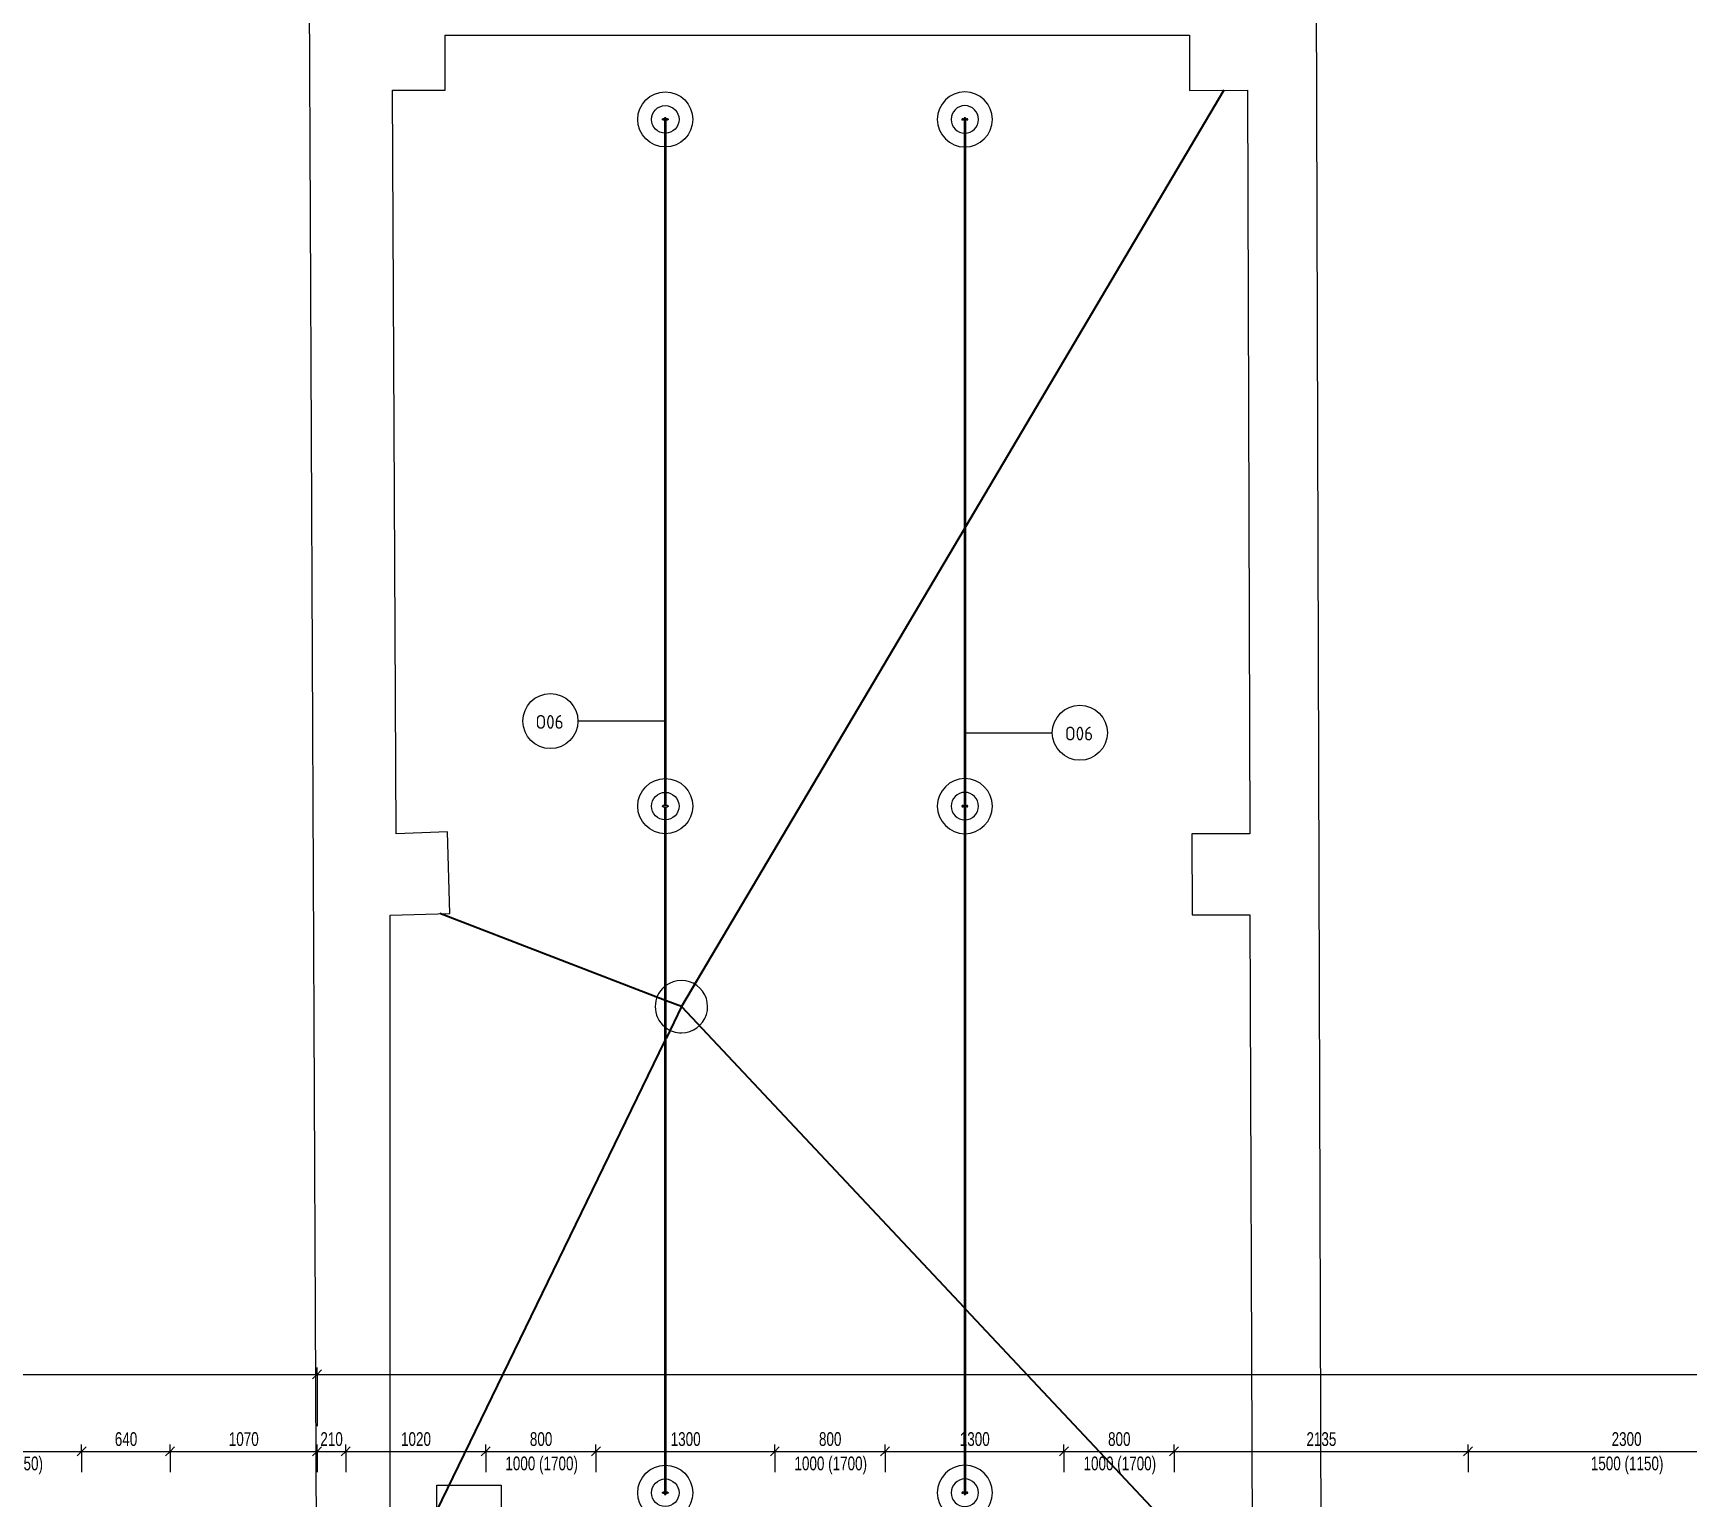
# Model space of a CAD drawing. Header units: millimetres. Extents: x -17526 to 208316, y -45352 to 20466.
# Drawn here: x 142228 to 154242, y -16254 to -5622 of the extents above; entities that cross this region are included whole.
import ezdxf

# ---------------------------------------------------------------- set-up
doc = ezdxf.new("R2010")
doc.units = ezdxf.units.MM
for name, color, linetype, lineweight in [('A-ANNO-DIMS', 211, 'Continuous', 9), ('A-ANNO-DIMS-50', 211, 'Continuous', 9), ('A-FLOR-HRAL', 11, 'Continuous', 9), ('A-FLOR-HRAL-IDEN', 2, 'Continuous', 9), ('A-ROOF', 132, 'Continuous', 13), ('E-POWR-CNDT-IDEN', 130, 'Continuous', 9), ('P-SANR-FIXT', 6, 'Continuous', 13)]:
    doc.layers.add(name, color=color, linetype=linetype, lineweight=lineweight)
doc.styles.add('Arial_4', font='arial.ttf', dxfattribs={"width": 0.7, "height": 100})
doc.styles.add('ISOCPEUR', font='isocpeur.ttf', dxfattribs={"width": 0.9, "height": 100})
doc.dimstyles.new('Vnitřní_-_průhledné', dxfattribs={"dimscale": 304.8, "dimtxt": 102.02594, "dimasz": 0.213255, "dimexe": 0.164042, "dimexo": 0.0625, "dimgap": 0.032808, "dimtad": 1, "dimdec": 0, "dimrnd": 5, "dimzin": 0, "dimdsep": 46, "dimtxsty": 'Arial_4', "dimblk1": 'OBLIQUE', "dimblk2": 'OBLIQUE', "dimsah": 1, "dimcen": 0.09, "dimdle": 0.164042, "dimazin": 0, "dimtfac": 1, "dimtdec": 4, "dimtix": 1, "dimtmove": 0, "dimatfit": 3, "dimfxl": 0.492126, "dimfxlon": 1, "dimtvp": 1, "dimtolj": 1, "dimtzin": 0, "dimarcsym": 2})

# ---------------------------------------------------------------- blocks, each defined once
blk = doc.blocks.new('Zábradlí - Záchytný systém kotva-1301747-2NP_NÁVRH B')
at = {"layer": 'A-FLOR-HRAL', "color": 21, "lineweight": 13, "flags": 128}
for points in [[(-17, -4), (-17, -4), (-17, -4), (-17, -4), (-18, -4), (-18, -4), (-18, -4), (-18, -4), (-18, -4), (-18, -4), (-19, -4), (-19, -4), (-19, -4), (-19, -3), (-19, -3), (-19, -3), (-19, -3), (-19, -3), (-20, -3), (-20, -3), (-20, -3), (-20, -3), (-20, -3), (-20, -2), (-20, -2), (-20, -2), (-20, -2), (-21, -2), (-21, -2), (-21, -2), (-21, -1), (-21, -1), (-21, -1), (-21, -1), (-21, -1), (-21, -1), (-21, -1), (-21, 0), (-21, 0), (-21, 0), (-21, 0), (-21, 0), (-21, 0), (-21, 1), (-21, 1), (-21, 1), (-21, 1), (-21, 1), (-21, 1), (-21, 2), (-21, 2), (-21, 2), (-20, 2), (-20, 2), (-20, 2), (-20, 2), (-20, 2), (-20, 3), (-20, 3), (-20, 3), (-20, 3), (-20, 3), (-19, 3), (-19, 3), (-19, 3), (-19, 3), (-19, 4), (-19, 4), (-19, 4), (-18, 4), (-18, 4), (-18, 4), (-18, 4), (-18, 4), (-18, 4), (-18, 4), (-17, 4), (-17, 4), (-17, 4), (-17, 4)], [(-17, 4), (-17, 4), (-17, 4), (-17, 4), (-17, 4), (-17, 4), (-16, 4), (-16, 4), (-16, 4), (-16, 4), (-16, 4), (-15, 4), (-15, 4), (-15, 4), (-14, 4), (-14, 4)], [(17, 4), (17, 4), (17, 4), (17, 4), (17, 4), (17, 4), (16, 4), (16, 4), (16, 4), (16, 4), (16, 4), (15, 4), (15, 4), (15, 4), (14, 4), (14, 4), (13, 4), (13, 4), (13, 4), (12, 4), (12, 4), (11, 4), (11, 4), (10, 4), (10, 4), (9, 4), (8, 4), (8, 4), (7, 4), (7, 4), (6, 4), (5, 4), (5, 4), (4, 4), (3, 4), (3, 4), (2, 4), (1, 4), (1, 4), (0, 4), (-1, 4), (-1, 4), (-2, 4), (-3, 4), (-3, 4), (-4, 4), (-5, 4), (-5, 4), (-6, 4), (-6, 4), (-7, 4), (-8, 4), (-8, 4), (-9, 4), (-9, 4), (-10, 4), (-11, 4), (-11, 4), (-12, 4), (-12, 4), (-13, 4), (-13, 4), (-13, 4), (-14, 4), (-14, 4), (-15, 4), (-15, 4), (-15, 4), (-15, 4), (-16, 4), (-16, 4), (-16, 4), (-16, 4), (-17, 4), (-17, 4), (-17, 4), (-17, 4), (-17, 4), (-17, 4), (-17, 4)], [(14, 4), (14, 4), (14, 4), (15, 4), (15, 4), (15, 4), (16, 4), (16, 4), (16, 4), (16, 4), (16, 4), (17, 4), (17, 4), (17, 4), (17, 4), (17, 4), (17, 4)], [(17, 4), (17, 4), (17, 4), (17, 4), (17, 4), (18, 4), (18, 4), (18, 4), (18, 4), (18, 4), (18, 4), (19, 4), (19, 4), (19, 3), (19, 3), (19, 3), (19, 3), (19, 3), (19, 3), (20, 3), (20, 3), (20, 3), (20, 3), (20, 2), (20, 2), (20, 2), (20, 2), (20, 2), (20, 2), (21, 2), (21, 1), (21, 1), (21, 1), (21, 1), (21, 1), (21, 1), (21, 1), (21, 0), (21, 0), (21, 0), (21, 0), (21, 0), (21, 0), (21, -1), (21, -1), (21, -1), (21, -1), (21, -1), (21, -1), (21, -2), (20, -2), (20, -2), (20, -2), (20, -2), (20, -2), (20, -2), (20, -2), (20, -3), (20, -3), (20, -3), (20, -3), (19, -3), (19, -3), (19, -3), (19, -3), (19, -3), (19, -4), (19, -4), (18, -4), (18, -4), (18, -4), (18, -4), (18, -4), (18, -4), (18, -4), (17, -4), (17, -4), (17, -4), (17, -4), (17, -4)], [(-14, -4), (-14, -4), (-15, -4), (-15, -4), (-15, -4), (-15, -4), (-16, -4), (-16, -4), (-16, -4), (-16, -4), (-17, -4), (-17, -4), (-17, -4), (-17, -4), (-17, -4), (-17, -4), (-17, -4)], [(-17, -4), (-17, -4), (-17, -4), (-17, -4), (-17, -4), (-17, -4), (-16, -4), (-16, -4), (-16, -4), (-16, -4), (-16, -4), (-15, -4), (-15, -4), (-15, -4), (-14, -4), (-14, -4), (-14, -4), (-13, -4), (-13, -4), (-12, -4), (-12, -4), (-11, -4), (-11, -4), (-10, -4), (-10, -4), (-9, -4), (-9, -4), (-8, -4), (-7, -4), (-7, -4), (-6, -4), (-6, -4), (-5, -4), (-4, -4), (-4, -4), (-3, -4), (-2, -4), (-2, -4), (-1, -4), (0, -4), (0, -4), (1, -4), (2, -4), (2, -4), (3, -4), (4, -4), (4, -4), (5, -4), (6, -4), (6, -4), (7, -4), (8, -4), (8, -4), (9, -4), (9, -4), (10, -4), (10, -4), (11, -4), (11, -4), (12, -4), (12, -4), (13, -4), (13, -4), (14, -4), (14, -4), (14, -4), (15, -4), (15, -4), (15, -4), (16, -4), (16, -4), (16, -4), (16, -4), (16, -4), (17, -4), (17, -4), (17, -4), (17, -4), (17, -4), (17, -4)], [(17, -4), (17, -4), (17, -4), (17, -4), (17, -4), (17, -4), (16, -4), (16, -4), (16, -4), (16, -4), (16, -4), (15, -4), (15, -4), (15, -4), (14, -4), (14, -4)]]:
    blk.add_lwpolyline(points, dxfattribs=at)
at = {"layer": 'A-FLOR-HRAL', "color": 21, "lineweight": 13}
for radius in [200, 100]:
    blk.add_circle((0, 0), radius, dxfattribs=at)
for start, end in [(120, 156.1783), (23.8217, 60), (203.7395, 240), (300, 336.2605)]:
    blk.add_arc((0, 0), 10, start, end, dxfattribs=at)
blk = doc.blocks.new('Zábradlí - Zábradlí-1236626-2NP_NÁVRH B')
at = {"extrusion": (0, 0, -1), "zscale": -1}
for p in [(-75963, -6249), (-75963, -11237), (-75963, -16224)]:
    blk.add_blockref('Zábradlí - Záchytný systém kotva-1301747-2NP_NÁVRH B', p, dxfattribs=at)
blk = doc.blocks.new('Typ horního madla - Horní madlo_Vnitřní_-1236628-2NP_NÁVRH B')
at = {"layer": 'A-FLOR-HRAL', "color": 21, "lineweight": 13}
for p, q in [((75958, -6237), (75958, -6245)), ((75968, -6237), (75958, -6237)), ((75968, -6245), (75968, -6237)), ((75958, -6253), (75958, -11233)), ((75968, -11233), (75968, -6253)), ((75958, -11241), (75958, -16220)), ((75968, -16220), (75968, -11241)), ((75958, -16228), (75958, -16237)), ((75958, -16237), (75968, -16237)), ((75968, -16237), (75968, -16228))]:
    blk.add_line(p, q, dxfattribs=at)
blk = doc.blocks.new('Typ horního madla - Horní madlo_Vnitřní_-V138-2NP_NÁVRH B')
at = {"layer": 'A-FLOR-HRAL', "color": 21, "lineweight": 13}
for p, q in [((75958, -6237), (75958, -6245)), ((75968, -6237), (75968, -6245)), ((75958, -6253), (75958, -11233)), ((75968, -6253), (75968, -11233)), ((75958, -11241), (75958, -16220)), ((75968, -11241), (75968, -16220)), ((75958, -16228), (75958, -16237)), ((75968, -16228), (75968, -16237))]:
    blk.add_line(p, q, dxfattribs=at)
blk = doc.blocks.new('Zábradlí - Zábradlí-1236803-2NP_NÁVRH B')
for p in [(73787, -6249), (73787, -11237), (73787, -16224)]:
    blk.add_blockref('Zábradlí - Záchytný systém kotva-1301747-2NP_NÁVRH B', p)
blk = doc.blocks.new('Typ horního madla - Horní madlo_Vnitřní_-1236805-2NP_NÁVRH B')
at = {"layer": 'A-FLOR-HRAL', "color": 21, "lineweight": 13}
for p, q in [((73782, -6237), (73782, -6245)), ((73792, -6237), (73782, -6237)), ((73792, -6245), (73792, -6237)), ((73782, -6253), (73782, -11233)), ((73792, -11233), (73792, -6253)), ((73782, -11241), (73782, -16220)), ((73792, -16220), (73792, -11241)), ((73782, -16228), (73782, -16237)), ((73782, -16237), (73792, -16237)), ((73792, -16237), (73792, -16228))]:
    blk.add_line(p, q, dxfattribs=at)
blk = doc.blocks.new('Typ horního madla - Horní madlo_Vnitřní_-V139-2NP_NÁVRH B')
at = {"layer": 'A-FLOR-HRAL', "color": 21, "lineweight": 13}
for p, q in [((73782, -6237), (73782, -6245)), ((73792, -6237), (73792, -6245)), ((73782, -6253), (73782, -11233)), ((73792, -6253), (73792, -11233)), ((73782, -11241), (73782, -16220)), ((73792, -11241), (73792, -16220)), ((73782, -16228), (73782, -16237)), ((73792, -16228), (73792, -16237))]:
    blk.add_line(p, q, dxfattribs=at)
blk = doc.blocks.new('Drain_Roof_15_Inch_Diameter-Zurn-Z1715 - Load Family Type Catalog-V205-2NP_NÁVRH B')
at = {"layer": 'P-SANR-FIXT'}
for radius, start, end in [(191, 130.4514, 229.5486), (190, 270, 126.4581), (191, 233.5419, 270)]:
    blk.add_arc((0, 0), radius, start, end, dxfattribs=at)
blk = doc.blocks.new('DIMBLOCK17-2NP_NÁVRH B')
at = {"layer": 'A-ANNO-DIMS-50', "lineweight": 18}
for p, q in [((141481, -15924), (141449, -15956)), ((141481, -15924), (141514, -15891)), ((142581, -15924), (142549, -15956)), ((142581, -15924), (142614, -15891))]:
    blk.add_line(p, q, dxfattribs=at)
at = {"layer": 'A-ANNO-DIMS-50'}
for p, q in [((141481, -15924), (141481, -15874)), ((141481, -15924), (142581, -15924)), ((141481, -15924), (141481, -16074)), ((142581, -15924), (142581, -15874)), ((142581, -15924), (142581, -16074))]:
    blk.add_line(p, q, dxfattribs=at)
at = {"layer": 'A-ANNO-DIMS-50', "color": 0, "char_height": 100, "attachment_point": 1, "line_spacing_factor": 0.941778, "style": 'Arial_4'}
for s, insert, width in [('1100', (141924, -15784), 256.16), ('1500 (1150)', (141773, -15961), 619.69)]:
    blk.add_mtext(s, dxfattribs=dict(at, insert=insert, width=width))
blk = doc.blocks.new('_Oblique')
at = {"color": 0, "linetype": 'ByBlock', "lineweight": -2}
blk.add_line((-0.5, -0.5), (0.5, 0.5), dxfattribs=at)
blk = doc.blocks.new('DIMBLOCK18-2NP_NÁVRH B')
at = {"layer": 'A-ANNO-DIMS-50', "lineweight": 18}
for p, q in [((142581, -15924), (142549, -15956)), ((142581, -15924), (142614, -15891)), ((143223, -15924), (143191, -15956)), ((143223, -15924), (143256, -15891))]:
    blk.add_line(p, q, dxfattribs=at)
at = {"layer": 'A-ANNO-DIMS-50'}
for p, q in [((142581, -15924), (142581, -15874)), ((142581, -15924), (143223, -15924)), ((142581, -15924), (142581, -16074)), ((143223, -15924), (143223, -15874)), ((143223, -15924), (143223, -16074))]:
    blk.add_line(p, q, dxfattribs=at)
at = {"layer": 'A-ANNO-DIMS-50', "color": 0, "insert": (142822, -15784), "char_height": 100, "width": 192.12, "attachment_point": 1, "line_spacing_factor": 0.941778, "style": 'Arial_4'}
blk.add_mtext('640', dxfattribs=at)
blk = doc.blocks.new('DIMBLOCK19-2NP_NÁVRH B')
at = {"layer": 'A-ANNO-DIMS-50', "lineweight": 18}
for p, q in [((143223, -15924), (143191, -15956)), ((143223, -15924), (143256, -15891)), ((144291, -15924), (144258, -15956)), ((144291, -15924), (144323, -15891))]:
    blk.add_line(p, q, dxfattribs=at)
at = {"layer": 'A-ANNO-DIMS-50'}
for p, q in [((143223, -15924), (143223, -15874)), ((143223, -15924), (144341, -15924)), ((143223, -15924), (143223, -16074)), ((144291, -15924), (144291, -15874)), ((144291, -15924), (144291, -16074))]:
    blk.add_line(p, q, dxfattribs=at)
at = {"layer": 'A-ANNO-DIMS-50', "color": 0, "insert": (143650, -15784), "char_height": 100, "width": 256.16, "attachment_point": 1, "line_spacing_factor": 0.941778, "style": 'Arial_4'}
blk.add_mtext('1070', dxfattribs=at)
blk = doc.blocks.new('DIMBLOCK20-2NP_NÁVRH B')
at = {"layer": 'A-ANNO-DIMS-50'}
for p, q in [((144241, -15924), (144499, -15924)), ((144291, -15924), (144291, -15874)), ((144291, -15924), (144291, -16074)), ((144499, -15924), (144499, -15874)), ((144499, -15924), (144499, -16074))]:
    blk.add_line(p, q, dxfattribs=at)
at = {"layer": 'A-ANNO-DIMS-50', "lineweight": 18}
for p, q in [((144291, -15924), (144258, -15956)), ((144291, -15924), (144323, -15891)), ((144499, -15924), (144466, -15956)), ((144499, -15924), (144531, -15891))]:
    blk.add_line(p, q, dxfattribs=at)
at = {"layer": 'A-ANNO-DIMS-50', "color": 0, "insert": (144315, -15784), "char_height": 100, "width": 192.12, "attachment_point": 1, "line_spacing_factor": 0.941778, "style": 'Arial_4'}
blk.add_mtext('210', dxfattribs=at)
blk = doc.blocks.new('DIMBLOCK21-2NP_NÁVRH B')
at = {"layer": 'A-ANNO-DIMS-50', "lineweight": 18}
for p, q in [((144499, -15924), (144466, -15956)), ((144499, -15924), (144531, -15891)), ((145517, -15924), (145484, -15956)), ((145517, -15924), (145549, -15891))]:
    blk.add_line(p, q, dxfattribs=at)
at = {"layer": 'A-ANNO-DIMS-50'}
for p, q in [((144499, -15924), (144499, -15874)), ((144499, -15924), (145517, -15924)), ((144499, -15924), (144499, -16074)), ((145517, -15924), (145517, -15874)), ((145517, -15924), (145517, -16074))]:
    blk.add_line(p, q, dxfattribs=at)
at = {"layer": 'A-ANNO-DIMS-50', "color": 0, "insert": (144901, -15784), "char_height": 100, "width": 256.16, "attachment_point": 1, "line_spacing_factor": 0.941778, "style": 'Arial_4'}
blk.add_mtext('1020', dxfattribs=at)
blk = doc.blocks.new('DIMBLOCK22-2NP_NÁVRH B')
at = {"layer": 'A-ANNO-DIMS-50', "lineweight": 18}
for p, q in [((145517, -15924), (145484, -15956)), ((145517, -15924), (145549, -15891)), ((146317, -15924), (146284, -15956)), ((146317, -15924), (146349, -15891))]:
    blk.add_line(p, q, dxfattribs=at)
at = {"layer": 'A-ANNO-DIMS-50'}
for p, q in [((145517, -15924), (145517, -15874)), ((145517, -15924), (146317, -15924)), ((145517, -15924), (145517, -16074)), ((146317, -15924), (146317, -15874)), ((146317, -15924), (146317, -16074))]:
    blk.add_line(p, q, dxfattribs=at)
at = {"layer": 'A-ANNO-DIMS-50', "color": 0, "char_height": 100, "attachment_point": 1, "line_spacing_factor": 0.941778, "style": 'Arial_4'}
for s, insert, width in [('800', (145837, -15784), 192.12), ('1000 (1700)', (145659, -15961), 619.69)]:
    blk.add_mtext(s, dxfattribs=dict(at, insert=insert, width=width))
blk = doc.blocks.new('DIMBLOCK23-2NP_NÁVRH B')
at = {"layer": 'A-ANNO-DIMS-50', "lineweight": 18}
for p, q in [((146317, -15924), (146284, -15956)), ((146317, -15924), (146349, -15891)), ((147617, -15924), (147584, -15956)), ((147617, -15924), (147649, -15891))]:
    blk.add_line(p, q, dxfattribs=at)
at = {"layer": 'A-ANNO-DIMS-50'}
for p, q in [((146317, -15924), (146317, -15874)), ((146317, -15924), (147617, -15924)), ((146317, -15924), (146317, -16074)), ((147617, -15924), (147617, -15874)), ((147617, -15924), (147617, -16074))]:
    blk.add_line(p, q, dxfattribs=at)
at = {"layer": 'A-ANNO-DIMS-50', "color": 0, "insert": (146860, -15784), "char_height": 100, "width": 256.16, "attachment_point": 1, "line_spacing_factor": 0.941778, "style": 'Arial_4'}
blk.add_mtext('1300', dxfattribs=at)
blk = doc.blocks.new('DIMBLOCK24-2NP_NÁVRH B')
at = {"layer": 'A-ANNO-DIMS-50', "lineweight": 18}
for p, q in [((147617, -15924), (147584, -15956)), ((147617, -15924), (147649, -15891)), ((148417, -15924), (148384, -15956)), ((148417, -15924), (148449, -15891))]:
    blk.add_line(p, q, dxfattribs=at)
at = {"layer": 'A-ANNO-DIMS-50'}
for p, q in [((147617, -15924), (147617, -15874)), ((147617, -15924), (148417, -15924)), ((147617, -15924), (147617, -16074)), ((148417, -15924), (148417, -15874)), ((148417, -15924), (148417, -16074))]:
    blk.add_line(p, q, dxfattribs=at)
at = {"layer": 'A-ANNO-DIMS-50', "color": 0, "char_height": 100, "attachment_point": 1, "line_spacing_factor": 0.941778, "style": 'Arial_4'}
for s, insert, width in [('800', (147937, -15784), 192.12), ('1000 (1700)', (147759, -15961), 619.69)]:
    blk.add_mtext(s, dxfattribs=dict(at, insert=insert, width=width))
blk = doc.blocks.new('DIMBLOCK25-2NP_NÁVRH B')
at = {"layer": 'A-ANNO-DIMS-50', "lineweight": 18}
for p, q in [((148417, -15924), (148384, -15956)), ((148417, -15924), (148449, -15891)), ((149717, -15924), (149684, -15956)), ((149717, -15924), (149749, -15891))]:
    blk.add_line(p, q, dxfattribs=at)
at = {"layer": 'A-ANNO-DIMS-50'}
for p, q in [((148417, -15924), (148417, -15874)), ((148417, -15924), (149717, -15924)), ((148417, -15924), (148417, -16074)), ((149717, -15924), (149717, -15874)), ((149717, -15924), (149717, -16074))]:
    blk.add_line(p, q, dxfattribs=at)
at = {"layer": 'A-ANNO-DIMS-50', "color": 0, "insert": (148960, -15784), "char_height": 100, "width": 256.16, "attachment_point": 1, "line_spacing_factor": 0.941778, "style": 'Arial_4'}
blk.add_mtext('1300', dxfattribs=at)
blk = doc.blocks.new('DIMBLOCK26-2NP_NÁVRH B')
at = {"layer": 'A-ANNO-DIMS-50', "lineweight": 18}
for p, q in [((149717, -15924), (149684, -15956)), ((149717, -15924), (149749, -15891)), ((150517, -15924), (150484, -15956)), ((150517, -15924), (150549, -15891))]:
    blk.add_line(p, q, dxfattribs=at)
at = {"layer": 'A-ANNO-DIMS-50'}
for p, q in [((149717, -15924), (149717, -15874)), ((149717, -15924), (150567, -15924)), ((149717, -15924), (149717, -16074)), ((150517, -15924), (150517, -15874)), ((150517, -15924), (150517, -16074))]:
    blk.add_line(p, q, dxfattribs=at)
at = {"layer": 'A-ANNO-DIMS-50', "color": 0, "char_height": 100, "attachment_point": 1, "line_spacing_factor": 0.941778, "style": 'Arial_4'}
for s, insert, width in [('800', (150037, -15784), 192.12), ('1000 (1700)', (149859, -15961), 619.69)]:
    blk.add_mtext(s, dxfattribs=dict(at, insert=insert, width=width))
blk = doc.blocks.new('DIMBLOCK27-2NP_NÁVRH B')
at = {"layer": 'A-ANNO-DIMS-50'}
for p, q in [((150467, -15924), (152652, -15924)), ((150517, -15924), (150517, -15874)), ((150517, -15924), (150517, -16074)), ((152652, -15924), (152652, -15874)), ((152652, -15924), (152652, -16074))]:
    blk.add_line(p, q, dxfattribs=at)
at = {"layer": 'A-ANNO-DIMS-50', "lineweight": 18}
for p, q in [((150517, -15924), (150484, -15956)), ((150517, -15924), (150549, -15891)), ((152652, -15924), (152620, -15956)), ((152652, -15924), (152685, -15891))]:
    blk.add_line(p, q, dxfattribs=at)
at = {"layer": 'A-ANNO-DIMS-50', "color": 0, "insert": (151478, -15784), "char_height": 100, "width": 256.16, "attachment_point": 1, "line_spacing_factor": 0.941778, "style": 'Arial_4'}
blk.add_mtext('2135', dxfattribs=at)
blk = doc.blocks.new('DIMBLOCK28-2NP_NÁVRH B')
at = {"layer": 'A-ANNO-DIMS-50', "lineweight": 18}
for p, q in [((152652, -15924), (152620, -15956)), ((152652, -15924), (152685, -15891)), ((154952, -15924), (154920, -15956)), ((154952, -15924), (154985, -15891))]:
    blk.add_line(p, q, dxfattribs=at)
at = {"layer": 'A-ANNO-DIMS-50'}
for p, q in [((152652, -15924), (152652, -15874)), ((152652, -15924), (154952, -15924)), ((152652, -15924), (152652, -16074)), ((154952, -15924), (154952, -15874)), ((154952, -15924), (154952, -16074))]:
    blk.add_line(p, q, dxfattribs=at)
at = {"layer": 'A-ANNO-DIMS-50', "color": 0, "char_height": 100, "attachment_point": 1, "line_spacing_factor": 0.941778, "style": 'Arial_4'}
for s, insert, width in [('2300', (153695, -15784), 256.16), ('1500 (1150)', (153544, -15961), 619.69)]:
    blk.add_mtext(s, dxfattribs=dict(at, insert=insert, width=width))
blk = doc.blocks.new('DIMBLOCK93-2NP_NÁVRH B')
at = {"layer": 'A-ANNO-DIMS-50'}
for p, q in [((126267, -15364), (144291, -15364)), ((126317, -15364), (126317, -15314)), ((126317, -15364), (126317, -15514)), ((144291, -15364), (144291, -15314)), ((144291, -15364), (144291, -15740))]:
    blk.add_line(p, q, dxfattribs=at)
at = {"layer": 'A-ANNO-DIMS-50', "lineweight": 18}
for p, q in [((126317, -15364), (126285, -15397)), ((126317, -15364), (126350, -15332)), ((144291, -15364), (144258, -15397)), ((144291, -15364), (144323, -15332))]:
    blk.add_line(p, q, dxfattribs=at)
at = {"layer": 'A-ANNO-DIMS-50', "color": 0, "insert": (135171, -15224), "char_height": 100, "width": 320.2, "attachment_point": 1, "line_spacing_factor": 0.941778, "style": 'Arial_4'}
blk.add_mtext('17975', dxfattribs=at)
blk = doc.blocks.new('DIMBLOCK94-2NP_NÁVRH B')
at = {"layer": 'A-ANNO-DIMS-50', "lineweight": 18}
for p, q in [((144291, -15364), (144258, -15397)), ((144291, -15364), (144323, -15332)), ((169631, -15364), (169599, -15397)), ((169631, -15364), (169664, -15332))]:
    blk.add_line(p, q, dxfattribs=at)
at = {"layer": 'A-ANNO-DIMS-50'}
for p, q in [((144291, -15364), (144291, -15314)), ((144291, -15364), (169681, -15364)), ((144291, -15364), (144291, -15740)), ((169631, -15364), (169631, -15314)), ((169631, -15364), (169631, -15514))]:
    blk.add_line(p, q, dxfattribs=at)
at = {"layer": 'A-ANNO-DIMS-50', "color": 0, "insert": (156828, -15224), "char_height": 100, "width": 320.2, "attachment_point": 1, "line_spacing_factor": 0.941778, "style": 'Arial_4'}
blk.add_mtext('25340', dxfattribs=at)
blk = doc.blocks.new('Popis parapetu1 - Záchytný systém-1408882-2NP_NÁVRH B')
at = {"layer": 'A-FLOR-HRAL-IDEN'}
blk.add_circle((0, 0), 4, dxfattribs=at)

msp = doc.modelspace()

# ---------------------------------------------------------------- linework, layer by layer
at = {"layer": 'A-FLOR-HRAL-IDEN'}
for p, q in [((146821.1, -10619.2), (146186.1, -10619.2)), ((148997.1, -10703.9), (149632.1, -10703.9))]:
    msp.add_line(p, q, dxfattribs=at)
at = {"layer": 'A-ROOF', "color": 21}
for p, q in [((144233.1, -5274.4), (144287.5, -17030.3)), ((151587.5, -17000.3), (151550.1, -5226.6)), ((145221.1, -6036.9), (145221.1, -5636.9)), ((145221.1, -5636.9), (150628, -5636.9)), ((150628, -5636.9), (150629.7, -6038.6)), ((144864.6, -11438.2), (144839.7, -6036.9)), ((144839.7, -6036.9), (145221.1, -6036.9)), ((150629.7, -6038.6), (151049.6, -6037.1)), ((151049.6, -6037.1), (151066.8, -11437.3)), ((145239.2, -11422.9), (144864.6, -11438.2)), ((145254.6, -12015.7), (145239.2, -11422.9)), ((151066.8, -11437.3), (150645.2, -11437.6)), ((150645.2, -11437.6), (150649, -12026.1)), ((144821.1, -12028.2), (145254.6, -12015.7)), ((144821.1, -17030.3), (144821.1, -12028.2)), ((150649, -12026.1), (151067.9, -12026.2)), ((151067.9, -12026.2), (151084.5, -17000.3))]:
    msp.add_line(p, q, dxfattribs=at)
at = {"layer": 'A-ROOF', "color": 191, "lineweight": 25}
for p, q in [((150878.5, -6037.7), (149002.1, -9207.4)), ((148992.1, -9224.3), (146938.5, -12693.2)), ((146816.1, -12646.1), (145184.1, -12017.8)), ((146938.5, -12693.2), (146826.1, -12649.9)), ((146938.5, -12693.2), (146826.1, -12924.1)), ((146938.5, -12693.2), (148992.1, -14879.2)), ((146816.1, -12944.7), (144828.9, -17030.3)), ((149002.1, -14889.8), (151012.9, -17030.3))]:
    msp.add_line(p, q, dxfattribs=at)
at = {"layer": 'E-POWR-CNDT-IDEN', "flags": 128}
msp.add_lwpolyline([(145161.2, -16169.4), (145628.9, -16169.4), (145628.9, -16604.1), (145161.2, -16604.1)], close=True, dxfattribs=at)

# ---------------------------------------------------------------- block references
at = {"layer": 'A-FLOR-HRAL', "color": 21, "lineweight": 13}
for name in ['Zábradlí - Zábradlí-1236803-2NP_NÁVRH B', 'Zábradlí - Zábradlí-1236626-2NP_NÁVRH B', 'Typ horního madla - Horní madlo_Vnitřní_-1236805-2NP_NÁVRH B', 'Typ horního madla - Horní madlo_Vnitřní_-V139-2NP_NÁVRH B', 'Typ horního madla - Horní madlo_Vnitřní_-1236628-2NP_NÁVRH B', 'Typ horního madla - Horní madlo_Vnitřní_-V138-2NP_NÁVRH B']:
    msp.add_blockref(name, (73033.7, 0), dxfattribs=at)
at = {"layer": 'A-FLOR-HRAL-IDEN', "xscale": 49.99999999999998, "yscale": 49.99999999999998, "zscale": 49.99999999999998}
for p in [(145986.1, -10619.2), (149832.1, -10703.9)]:
    msp.add_blockref('Popis parapetu1 - Záchytný systém-1408882-2NP_NÁVRH B', p, dxfattribs=at)
at = {"layer": 'P-SANR-FIXT'}
msp.add_blockref('Drain_Roof_15_Inch_Diameter-Zurn-Z1715 - Load Family Type Catalog-V205-2NP_NÁVRH B', (146938.5, -12693.2), dxfattribs=at)

# ---------------------------------------------------------------- dimensions: what is measured, and where the dimension line sits
at = {"layer": 'A-ANNO-DIMS'}
for base, p1, p2, override, picture, middle in [((144291, -15364.2), (126317.1, -15514.2), (144291, -15740.4), {"dimpost": '<>', "dimfxl": 17975.351572}, 'DIMBLOCK93-2NP_NÁVRH B', (135304, -15303.2)), ((169631.3, -15364.2), (144291, -15740.4), (169631.3, -15514.2), {"dimpost": '<>', "dimfxl": 25341.328035}, 'DIMBLOCK94-2NP_NÁVRH B', (156961.1, -15303.2)), ((143223.1, -15923.9), (142581.1, -16073.9), (143223.1, -16073.9), {"dimpost": '<>', "dimfxl": 642}, 'DIMBLOCK18-2NP_NÁVRH B', (142902.1, -15862.9)), ((144291, -15923.9), (143223.1, -16073.9), (144291, -16073.9), {"dimpost": '<>', "dimfxl": 1067.860433}, 'DIMBLOCK19-2NP_NÁVRH B', (143757.1, -15862.9)), ((144499, -15923.9), (144291, -16073.9), (144499, -16073.9), {"dimpost": '<>', "dimfxl": 208}, 'DIMBLOCK20-2NP_NÁVRH B', (144395, -15862.9)), ((145517, -15923.9), (144499, -16073.9), (145517, -16073.9), {"dimpost": '<>', "dimfxl": 1017.974771}, 'DIMBLOCK21-2NP_NÁVRH B', (145008, -15862.9)), ((147617, -15923.9), (146317, -16073.9), (147617, -16073.9), {"dimpost": '<>', "dimfxl": 1300}, 'DIMBLOCK23-2NP_NÁVRH B', (146967, -15862.8)), ((149717, -15923.9), (148417, -16073.9), (149717, -16073.9), {"dimpost": '<>', "dimfxl": 1300}, 'DIMBLOCK25-2NP_NÁVRH B', (149067, -15862.8)), ((152652.1, -15923.9), (150517, -16073.9), (152652.1, -16073.9), {"dimpost": '<>', "dimfxl": 2135.092565}, 'DIMBLOCK27-2NP_NÁVRH B', (151584.5, -15862.8))]:
    dim = msp.add_linear_dim(base=base, p1=p1, p2=p2, dimstyle='Vnitřní_-_průhledné', override=override, dxfattribs=at)
    dim.commit()
    dim.dimension.update_dxf_attribs({"geometry": picture, "text_midpoint": middle})
for base, p1, p2, text, override, picture, middle in [((142581.1, -15923.9), (141481.1, -16073.9), (142581.1, -16073.9), '<>\\X1500 (1150)', {"dimpost": '<>', "dimfxl": 1100}, 'DIMBLOCK17-2NP_NÁVRH B', (142031.1, -15923.9)), ((146317, -15923.9), (145517, -16073.9), (146317, -16073.9), '<>\\X1000 (1700)', {"dimpost": '<>', "dimfxl": 800}, 'DIMBLOCK22-2NP_NÁVRH B', (145917, -15923.9)), ((148417, -15923.9), (147617, -16073.9), (148417, -16073.9), '<>\\X1000 (1700)', {"dimpost": '<>', "dimfxl": 800}, 'DIMBLOCK24-2NP_NÁVRH B', (148017, -15923.9)), ((150517, -15923.9), (149717, -16073.9), (150517, -16073.9), '<>\\X1000 (1700)', {"dimpost": '<>', "dimfxl": 800}, 'DIMBLOCK26-2NP_NÁVRH B', (150117, -15923.9)), ((154952.1, -15923.9), (152652.1, -16073.9), (154952.1, -16073.9), '<>\\X1500 (1150)', {"dimpost": '<>', "dimfxl": 2300}, 'DIMBLOCK28-2NP_NÁVRH B', (153802.1, -15923.9))]:
    dim = msp.add_linear_dim(base=base, p1=p1, p2=p2, text=text, dimstyle='Vnitřní_-_průhledné', override=override, dxfattribs=at)
    dim.commit()
    dim.dimension.update_dxf_attribs({"geometry": picture, "text_midpoint": middle})

# ---------------------------------------------------------------- next in the draw order: texts
at = {"layer": 'A-FLOR-HRAL-IDEN', "char_height": 100, "width": 248.924, "attachment_point": 1, "style": 'ISOCPEUR', "bg_fill": 3, "box_fill_scale": 1.25, "bg_fill_color": 256, "bg_fill_true_color": 13158600, "bg_fill_transparency": 0}
for insert in [(145878.1, -10575), (149724, -10659.7)]:
    msp.add_mtext('O06', dxfattribs=dict(at, insert=insert))

doc.saveas('drawing.dxf')
